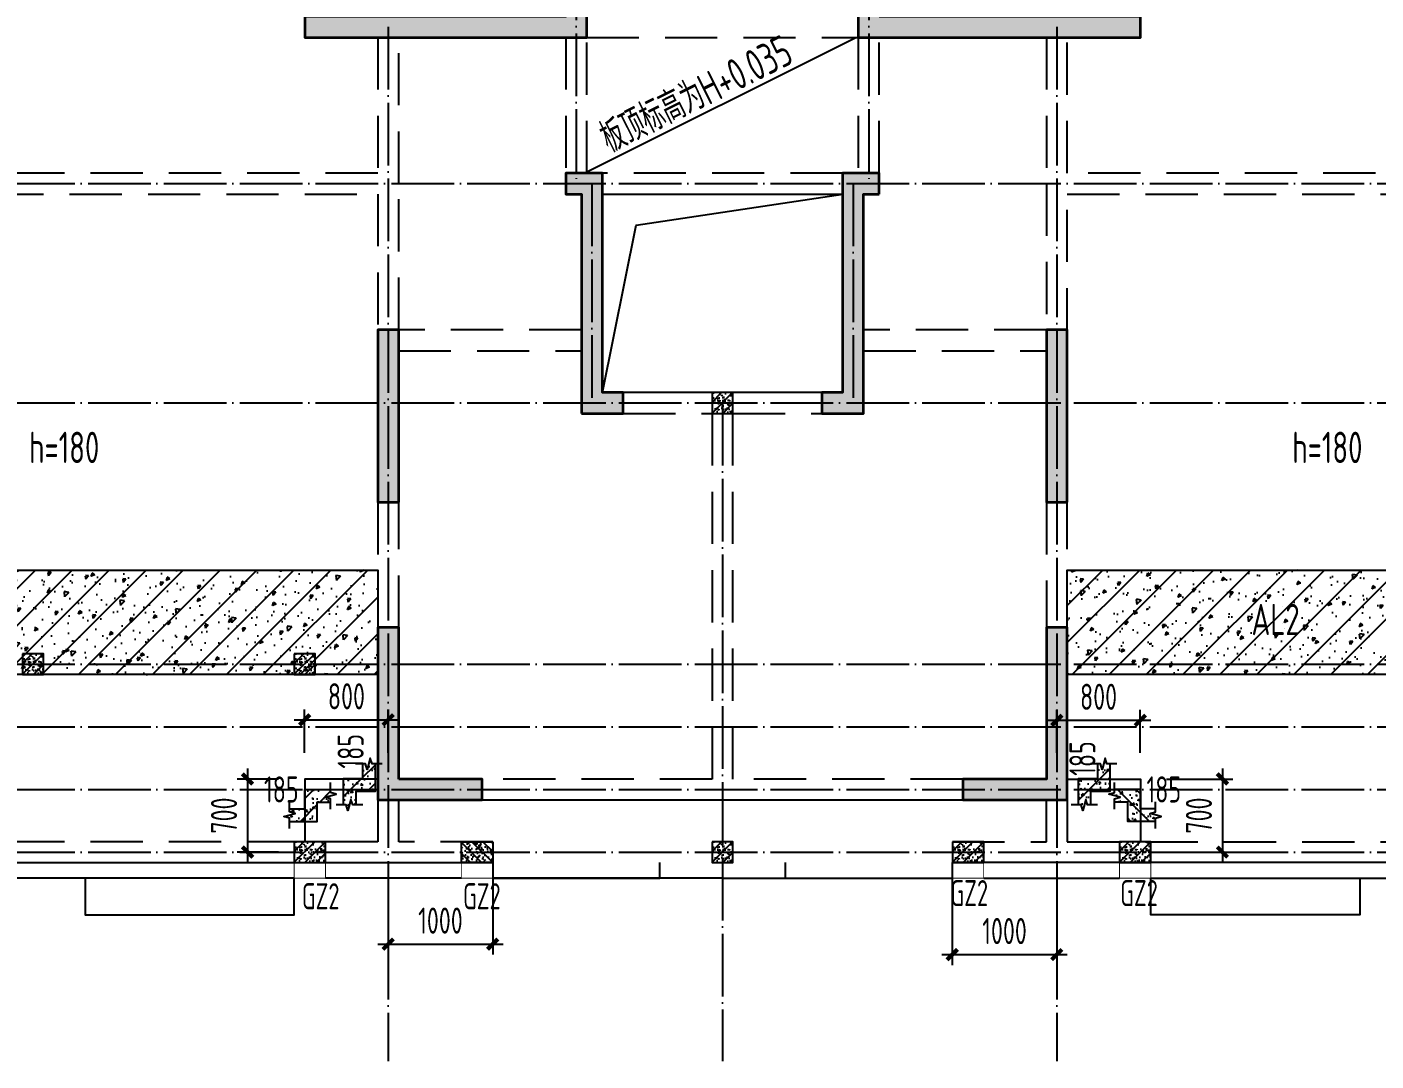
# Model space of a CAD drawing. Extents: x 393367 to 3005760, y 4998 to 826018.
# Drawn here: x 2527148 to 2540062, y 485501 to 495401 of the extents above; entities that cross this region are included whole.
import ezdxf
from ezdxf.enums import TextEntityAlignment as Align

# ---------------------------------------------------------------- set-up
doc = ezdxf.new("R2010")
doc.units = 0
doc.header["$LTSCALE"] = 1000
for name, pattern in [('DASH', [0.35, 0.25, -0.1]), ('DASHED', [0.75, 0.5, -0.25]), ('DOTE', [2.42, 2, -0.2, 0.02, -0.2])]:
    doc.linetypes.add(name, pattern=pattern)
doc.layers.get('0').update_dxf_attribs({"linetype": 'CONTINUOUS'})
doc.layers.get('Defpoints').update_dxf_attribs({"linetype": 'CONTINUOUS'})
for name, color, linetype in [('BEAM', 4, 'DASH'), ('COLU', 7, 'CONTINUOUS'), ('DIM', 3, 'CONTINUOUS'), ('DOTE', 8, 'DOTE'), ('ROOF', 183, 'CONTINUOUS'), ('S-大样-砼线', 7, 'CONTINUOUS'), ('S-引出线', 40, 'CONTINUOUS'), ('S-板负筋标注', 7, 'CONTINUOUS'), ('S-构造柱', 212, 'CONTINUOUS'), ('S-构造柱编号', 130, 'CONTINUOUS'), ('S-梁', 4, 'DASHED'), ('S-梁实线', 4, 'CONTINUOUS'), ('S-楼板文字', 7, 'CONTINUOUS'), ('S-洞口边线', 7, 'CONTINUOUS'), ('S-砼墙', 150, 'CONTINUOUS'), ('S-砼墙填充', 251, 'CONTINUOUS'), ('TEXT', 7, 'CONTINUOUS'), ('THIN', 7, 'CONTINUOUS'), ('看线', 251, 'CONTINUOUS')]:
    doc.layers.add(name, color=color, linetype=linetype)
doc.styles.add('TSSD_Rein', font='Tssdeng.shx', dxfattribs={"width": 0.7, "bigfont": 'hztxt.shx'})
doc.dimstyles.new('TSSD_100_100$0', dxfattribs={"dimtxt": 250, "dimasz": 100, "dimexe": 100, "dimexo": 250, "dimgap": 100, "dimtad": 1, "dimdec": 0, "dimzin": 0, "dimdsep": 46, "dimtxsty": 'TSSD_Rein', "dimblk": 'ARCHTICK', "dimcen": 0, "dimdle": 100, "dimclrt": 7, "dimadec": 0, "dimazin": 0, "dimtfac": 1, "dimtdec": 0, "dimtix": 1, "dimtmove": 2, "dimatfit": 3, "dimldrblk": '_tsdbk', "dimfxl": 1, "dimtolj": 1, "dimtzin": 0, "dimarcsym": 0})

# ---------------------------------------------------------------- blocks, each defined once
blk = doc.blocks.new('二层')
at = {"layer": 'S-砼墙填充'}
for points in [[(37100, -4050), (37100, -4250), (39800, -4250), (39800, -3650), (39600, -3650), (39600, -4050)], [(42600, -4050), (42600, -3650), (42400, -3650), (42400, -4250), (45100, -4250), (45100, -4050)], [(39750, -7850), (40150, -7850), (40150, -7650), (39950, -7650), (39950, -5550), (39600, -5550), (39600, -5750), (39750, -5750)], [(42600, -5750), (42600, -5550), (42250, -5550), (42250, -7650), (42050, -7650), (42050, -7850), (42450, -7850), (42450, -5750)], [(38000, -8700), (38000, -7050), (37800, -7050), (37800, -8700)], [(44400, -8700), (44400, -7050), (44200, -7050), (44200, -8700)], [(38000, -11350), (38000, -9900), (37800, -9900), (37800, -11550), (38800, -11550), (38800, -11350)], [(44400, -11550), (44400, -9900), (44200, -9900), (44200, -11350), (43400, -11350), (43400, -11550)]]:
    blk.add_hatch(color=142, dxfattribs=at).paths.add_polyline_path(points)
at = {"layer": 'S-梁'}
for p, q in [((37800, -4250), (37800, -5550)), ((38000, -5650), (38000, -4250)), ((39600, -4250), (39600, -5550)), ((39800, -5550), (39800, -4250)), ((39800, -4250), (42400, -4250)), ((42400, -4250), (42400, -5550)), ((42600, -5550), (42600, -4250)), ((44200, -4250), (44200, -5650)), ((44400, -5550), (44400, -4250)), ((37800, -5550), (34100, -5550)), ((42250, -5550), (39950, -5550)), ((48100, -5550), (44400, -5550)), ((38000, -7050), (38000, -5650)), ((44200, -5650), (44200, -7050)), ((34100, -5750), (37800, -5750)), ((37800, -5750), (37800, -7150)), ((44400, -5750), (48100, -5750)), ((44400, -7150), (44400, -5750)), ((39750, -7050), (38000, -7050)), ((44200, -7050), (42450, -7050)), ((38000, -7250), (39750, -7250)), ((42450, -7250), (44200, -7250)), ((40150, -7850), (41000, -7850)), ((41000, -7850), (41000, -11350)), ((41200, -7850), (42050, -7850)), ((41200, -11350), (41200, -7850)), ((37800, -8700), (37800, -9900)), ((38000, -9900), (38000, -8700)), ((44200, -8700), (44200, -9900)), ((44400, -9900), (44400, -8700)), ((41000, -11350), (38800, -11350)), ((43400, -11350), (41200, -11350)), ((37800, -11550), (37800, -11950)), ((44400, -11550), (44400, -11950)), ((37800, -11950), (31000, -11950)), ((38900, -11950), (38000, -11950)), ((43300, -11950), (44200, -11950)), ((44400, -11950), (51200, -11950))]:
    blk.add_line(p, q, dxfattribs=at)
at = {"layer": 'S-梁实线'}
for p, q in [((39950, -5750), (42250, -5750)), ((41100, -7650), (40150, -7650)), ((42050, -7650), (41100, -7650)), ((38000, -11950), (38000, -11550)), ((38800, -11550), (41100, -11550)), ((41100, -11550), (43400, -11550)), ((44200, -11950), (44200, -11550)), ((38900, -11950), (38900, -12150)), ((43300, -11950), (43300, -12150)), ((30900, -12150), (38900, -12150)), ((51300, -12150), (43300, -12150))]:
    blk.add_line(p, q, dxfattribs=at)
at = {"layer": 'S-砼墙', "color": 150, "lineweight": 35}
for points in [[(37100, -4050), (37100, -4250), (39800, -4250), (39800, -3650), (39600, -3650), (39600, -4050)], [(42600, -4050), (42600, -3650), (42400, -3650), (42400, -4250), (45100, -4250), (45100, -4050)], [(39750, -7850), (40150, -7850), (40150, -7650), (39950, -7650), (39950, -5550), (39600, -5550), (39600, -5750), (39750, -5750)], [(42600, -5750), (42600, -5550), (42250, -5550), (42250, -7650), (42050, -7650), (42050, -7850), (42450, -7850), (42450, -5750)], [(38000, -8700), (38000, -7050), (37800, -7050), (37800, -8700)], [(44400, -8700), (44400, -7050), (44200, -7050), (44200, -8700)], [(38000, -11350), (38000, -9900), (37800, -9900), (37800, -11550), (38800, -11550), (38800, -11350)], [(44400, -11550), (44400, -9900), (44200, -9900), (44200, -11350), (43400, -11350), (43400, -11550)]]:
    blk.add_lwpolyline(points, close=True, dxfattribs=at)
blk = doc.blocks.new('A$C3AD31606')
at = {"layer": 'BEAM', "linetype": 'ByBlock'}
h = blk.add_hatch(dxfattribs=at)
h.set_pattern_fill('ARMORED', color=252, scale=50, angle=180, style=0)
h.set_pattern_definition([(230, (-186570.94, 1916511.6), (-358.63009, 31.376067), [37.5, -412.5]), (175, (-186570.94, 1916511.6), (69.37567, -376.09607), [30, -330]), (280.4514, (-186600.83, 1916514.23), (-289.25469, -344.71977), [31.870095, -350.571056]), (226.1842, (-186570.94, 1916411.6), (-533.62052, 82.75951), [56.25, -618.75]), (276.6356, (-186615.4, 1916418.5), (-467.33135, -487.05894), [47.80514, -525.8565]), (171.1842, (-186570.94, 1916411.6), (-467.33097, -487.0593), [45, -495]), (201, (-186620.94, 1916436.6), (-298.453526, 201.309445), [37.5, -412.5]), (146, (-186620.94, 1916436.6), (-121.657666, -362.57502), [30, -330]), (251.4514, (-186645.8, 1916453.4), (-420.111314, -161.26525), [31.870095, -350.571056]), (217.5, (-186570.94, 1916511.61), (-6.079928, -166.446927), [0, -326, 0, -335, 0, -331.25]), (187.5, (-186570.94, 1916511.61), (-131.534769, -197.205856), [0, -191, 0, -318.5, 0, -126.25]), (147.5, (-186459.44, 1916511.61), (-266.911218, 11.277436), [0, -125, 0, -390, 0, -517.5]), (137.5, (-186409.44, 1916511.61), (-291.593085, -50.05249), [0, -162.5, 0, -259, 0, -367.5]), (225, (-186570.94, 1916511.61), (176.776695, -176.776695), [])])
h.paths.add_polyline_path([(37900, 2090), (31100, 2090), (31100, 3090), (37900, 3090)])
h = blk.add_hatch(dxfattribs=at)
h.set_pattern_fill('ARMORED', color=252, scale=50, angle=180, style=0)
h.set_pattern_definition([(230, (-173170.75, 1916511.6), (-358.63009, 31.376067), [37.5, -412.5]), (175, (-173170.75, 1916511.6), (69.37567, -376.09607), [30, -330]), (280.4514, (-173200.63, 1916514.23), (-289.25469, -344.71977), [31.870095, -350.571056]), (226.1842, (-173170.75, 1916411.6), (-533.62052, 82.75951), [56.25, -618.75]), (276.6356, (-173215.2, 1916418.5), (-467.33135, -487.05894), [47.80514, -525.8565]), (171.1842, (-173170.75, 1916411.6), (-467.33097, -487.0593), [45, -495]), (201, (-173220.75, 1916436.6), (-298.453526, 201.309445), [37.5, -412.5]), (146, (-173220.75, 1916436.6), (-121.657666, -362.57502), [30, -330]), (251.4514, (-173245.62, 1916453.4), (-420.111314, -161.26525), [31.870095, -350.571056]), (217.5, (-173170.75, 1916511.61), (-6.079928, -166.446927), [0, -326, 0, -335, 0, -331.25]), (187.5, (-173170.75, 1916511.61), (-131.534769, -197.205856), [0, -191, 0, -318.5, 0, -126.25]), (147.5, (-173059.25, 1916511.61), (-266.911218, 11.277436), [0, -125, 0, -390, 0, -517.5]), (137.5, (-173009.25, 1916511.61), (-291.593085, -50.05249), [0, -162.5, 0, -259, 0, -367.5]), (225, (-173170.75, 1916511.61), (176.776695, -176.776695), [])])
h.paths.add_polyline_path([(51300, 2090), (44500, 2090), (44500, 3090), (51300, 3090)])
at = {"layer": 'S-构造柱'}
h = blk.add_hatch(dxfattribs=at)
h.set_pattern_fill('ARMORED', color=256, scale=15, angle=-90, style=0)
h.set_pattern_definition([(220, (195489.31, 3283263.765), (9.4128202, -107.5890274), [11.25, -123.75]), (275, (195489.31, 3283263.77), (-112.82882, 20.8127), [9, -99]), (169.5486, (195490.1, 3283254.8), (-103.4159313, -86.7764073), [9.5610285, -105.1713168]), (223.8158, (195459.31, 3283263.77), (24.827852, -160.0861573), [16.875, -185.625]), (173.3644, (195461.38, 3283250.42), (-146.117681, -140.199406), [14.341543, -157.75695]), (278.8158, (195459.31, 3283263.77), (-146.11779, -140.199292), [13.5, -148.5]), (249, (195466.81, 3283248.765), (60.3928336, -89.5360578), [11.25, -123.75]), (304, (195466.81, 3283248.77), (-108.7725068, -36.4972998), [9, -99]), (198.5486, (195471.84, 3283241.3), (-48.3795745, -126.0333943), [9.5610285, -105.1713168]), (232.5, (195489.31, 3283263.765), (-49.93407807, -1.8239783), [0, -97.8, 0, -100.5, 0, -99.375]), (262.5, (195489.31, 3283263.765), (-59.1617568, -39.4604306), [0, -57.3, 0, -95.55, 0, -37.875]), (302.5, (195489.31, 3283297.215), (3.38323076, -80.07336543), [0, -37.5, 0, -117, 0, -155.25]), (312.5, (195489.31, 3283312.215), (-15.0157473, -87.4779254), [0, -48.75, 0, -77.7, 0, -110.25]), (225, (195489.31, 3283263.765), (-53.0330086, 53.0330086), [])])
h.paths.add_polyline_path([(41100, 4790), (41100, 4590), (41300, 4590), (41300, 4790)])
h = blk.add_hatch(dxfattribs=at)
h.set_pattern_fill('ARMORED', color=256, scale=15, angle=-90, style=0)
h.set_pattern_definition([(220, (188889.41, 3280763.765), (9.4128202, -107.5890274), [11.25, -123.75]), (275, (188889.41, 3280763.77), (-112.82882, 20.8127), [9, -99]), (169.5486, (188890.19, 3280754.8), (-103.4159313, -86.7764073), [9.5610285, -105.1713168]), (223.8158, (188859.41, 3280763.77), (24.827852, -160.0861573), [16.875, -185.625]), (173.3644, (188861.48, 3280750.42), (-146.117681, -140.199406), [14.341543, -157.75695]), (278.8158, (188859.4, 3280763.77), (-146.11779, -140.199292), [13.5, -148.5]), (249, (188866.91, 3280748.765), (60.3928336, -89.5360578), [11.25, -123.75]), (304, (188866.91, 3280748.77), (-108.7725068, -36.4972998), [9, -99]), (198.5486, (188871.94, 3280741.3), (-48.3795745, -126.0333943), [9.5610285, -105.1713168]), (232.5, (188889.41, 3280763.765), (-49.93407807, -1.8239783), [0, -97.8, 0, -100.5, 0, -99.375]), (262.5, (188889.41, 3280763.765), (-59.1617568, -39.4604306), [0, -57.3, 0, -95.55, 0, -37.875]), (302.5, (188889.41, 3280797.215), (3.38323076, -80.07336543), [0, -37.5, 0, -117, 0, -155.25]), (312.5, (188889.41, 3280812.215), (-15.0157473, -87.4779254), [0, -48.75, 0, -77.7, 0, -110.25]), (225, (188889.41, 3280763.765), (-53.0330086, 53.0330086), [])])
h.paths.add_polyline_path([(34500, 2290), (34500, 2090), (34700, 2090), (34700, 2290)])
h = blk.add_hatch(dxfattribs=at)
h.set_pattern_fill('ARMORED', color=256, scale=15, angle=-90, style=0)
h.set_pattern_definition([(220, (191489.41, 3280763.76), (9.4128202, -107.5890274), [11.25, -123.75]), (275, (191489.41, 3280763.76), (-112.82882, 20.8127), [9, -99]), (169.5486, (191490.19, 3280754.8), (-103.4159313, -86.7764073), [9.5610285, -105.1713168]), (223.8158, (191459.41, 3280763.76), (24.827852, -160.0861573), [16.875, -185.625]), (173.3644, (191461.48, 3280750.42), (-146.117681, -140.199406), [14.341543, -157.75695]), (278.8158, (191459.4, 3280763.76), (-146.11779, -140.199292), [13.5, -148.5]), (249, (191466.91, 3280748.76), (60.3928336, -89.5360578), [11.25, -123.75]), (304, (191466.91, 3280748.76), (-108.7725068, -36.4972998), [9, -99]), (198.5486, (191471.94, 3280741.3), (-48.3795745, -126.0333943), [9.5610285, -105.1713168]), (232.5, (191489.408, 3280763.76), (-49.93407807, -1.8239783), [0, -97.8, 0, -100.5, 0, -99.375]), (262.5, (191489.41, 3280763.76), (-59.1617568, -39.4604306), [0, -57.3, 0, -95.55, 0, -37.875]), (302.5, (191489.408, 3280797.21), (3.38323076, -80.07336543), [0, -37.5, 0, -117, 0, -155.25]), (312.5, (191489.41, 3280812.21), (-15.0157473, -87.4779254), [0, -48.75, 0, -77.7, 0, -110.25]), (225, (191489.41, 3280763.76), (-53.0330086, 53.0330086), [])])
h.paths.add_polyline_path([(37100, 2290), (37100, 2090), (37300, 2090), (37300, 2290)])
h = blk.add_hatch(dxfattribs=at)
h.set_pattern_fill('ARMORED', color=256, scale=15, angle=-90, style=0)
h.set_pattern_definition([(220, (191489.41, 3278963.76), (9.4128202, -107.5890274), [11.25, -123.75]), (275, (191489.41, 3278963.76), (-112.82882, 20.8127), [9, -99]), (169.5486, (191490.19, 3278954.8), (-103.4159313, -86.7764073), [9.5610285, -105.1713168]), (223.8158, (191459.41, 3278963.76), (24.827852, -160.0861573), [16.875, -185.625]), (173.3644, (191461.48, 3278950.42), (-146.117681, -140.199406), [14.341543, -157.75695]), (278.8158, (191459.4, 3278963.76), (-146.11779, -140.199292), [13.5, -148.5]), (249, (191466.91, 3278948.76), (60.3928336, -89.5360578), [11.25, -123.75]), (304, (191466.91, 3278948.76), (-108.7725068, -36.4972998), [9, -99]), (198.5486, (191471.94, 3278941.3), (-48.3795745, -126.0333943), [9.5610285, -105.1713168]), (232.5, (191489.408, 3278963.76), (-49.93407807, -1.8239783), [0, -97.8, 0, -100.5, 0, -99.375]), (262.5, (191489.41, 3278963.76), (-59.1617568, -39.4604306), [0, -57.3, 0, -95.55, 0, -37.875]), (302.5, (191489.408, 3278997.21), (3.38323076, -80.07336543), [0, -37.5, 0, -117, 0, -155.25]), (312.5, (191489.41, 3279012.21), (-15.0157473, -87.4779254), [0, -48.75, 0, -77.7, 0, -110.25]), (225, (191489.41, 3278963.76), (-53.0330086, 53.0330086), [])])
h.paths.add_polyline_path([(37100, 490), (37100, 290), (37400, 290), (37400, 490)])
h = blk.add_hatch(dxfattribs=at)
h.set_pattern_fill('ARMORED', color=256, scale=15, angle=-90, style=0)
h.set_pattern_definition([(320, (-115389.41, 3278963.765), (-9.4128202, -107.5890274), [11.25, -123.75]), (265, (-115389.41, 3278963.76), (112.82882, 20.8127), [9, -99]), (10.4514, (-115390.2, 3278954.8), (103.4159313, -86.7764073), [9.5610285, -105.1713168]), (316.1842, (-115359.41, 3278963.76), (-24.827852, -160.0861573), [16.875, -185.625]), (6.6356, (-115361.48, 3278950.42), (146.117681, -140.199406), [14.341543, -157.75695]), (261.1842, (-115359.41, 3278963.76), (146.11779, -140.199292), [13.5, -148.5]), (291, (-115366.91, 3278948.765), (-60.3928336, -89.5360578), [11.25, -123.75]), (236, (-115366.91, 3278948.76), (108.7725068, -36.4972998), [9, -99]), (341.4514, (-115371.94, 3278941.3), (48.3795745, -126.0333943), [9.5610285, -105.1713168]), (307.5, (-115389.41, 3278963.765), (49.93407807, -1.8239783), [0, -97.8, 0, -100.5, 0, -99.375]), (277.5, (-115389.41, 3278963.765), (59.1617568, -39.4604306), [0, -57.3, 0, -95.55, 0, -37.875]), (237.5, (-115389.41, 3278997.215), (-3.38323076, -80.07336543), [0, -37.5, 0, -117, 0, -155.25]), (227.5, (-115389.41, 3279012.215), (15.0157473, -87.4779254), [0, -48.75, 0, -77.7, 0, -110.25]), (315, (-115389.41, 3278963.765), (53.0330086, 53.0330086), [])])
h.paths.add_polyline_path([(39000, 490), (39000, 290), (38700, 290), (38700, 490)])
h = blk.add_hatch(dxfattribs=at)
h.set_pattern_fill('ARMORED', color=256, scale=15, angle=-90, style=0)
h.set_pattern_definition([(220, (195489.41, 3278963.765), (9.4128202, -107.5890274), [11.25, -123.75]), (275, (195489.41, 3278963.77), (-112.82882, 20.8127), [9, -99]), (169.5486, (195490.19, 3278954.8), (-103.4159313, -86.7764073), [9.5610285, -105.1713168]), (223.8158, (195459.41, 3278963.77), (24.827852, -160.0861573), [16.875, -185.625]), (173.3644, (195461.48, 3278950.42), (-146.117681, -140.199406), [14.341543, -157.75695]), (278.8158, (195459.4, 3278963.77), (-146.11779, -140.199292), [13.5, -148.5]), (249, (195466.91, 3278948.765), (60.3928336, -89.5360578), [11.25, -123.75]), (304, (195466.91, 3278948.77), (-108.7725068, -36.4972998), [9, -99]), (198.5486, (195471.94, 3278941.3), (-48.3795745, -126.0333943), [9.5610285, -105.1713168]), (232.5, (195489.408, 3278963.765), (-49.93407807, -1.8239783), [0, -97.8, 0, -100.5, 0, -99.375]), (262.5, (195489.41, 3278963.765), (-59.1617568, -39.4604306), [0, -57.3, 0, -95.55, 0, -37.875]), (302.5, (195489.41, 3278997.215), (3.38323076, -80.07336543), [0, -37.5, 0, -117, 0, -155.25]), (312.5, (195489.41, 3279012.215), (-15.0157473, -87.4779254), [0, -48.75, 0, -77.7, 0, -110.25]), (225, (195489.41, 3278963.765), (-53.0330086, 53.0330086), [])])
h.paths.add_polyline_path([(41100, 490), (41100, 290), (41300, 290), (41300, 490)])
h = blk.add_hatch(dxfattribs=at)
h.set_pattern_fill('ARMORED', color=256, scale=15, angle=-90, style=0)
h.set_pattern_definition([(220, (197789.41, 3278963.76), (9.4128202, -107.5890274), [11.25, -123.75]), (275, (197789.41, 3278963.76), (-112.82882, 20.8127), [9, -99]), (169.5486, (197790.19, 3278954.8), (-103.4159313, -86.7764073), [9.5610285, -105.1713168]), (223.8158, (197759.41, 3278963.76), (24.827852, -160.0861573), [16.875, -185.625]), (173.3644, (197761.48, 3278950.42), (-146.117681, -140.199406), [14.341543, -157.75695]), (278.8158, (197759.41, 3278963.76), (-146.11779, -140.199292), [13.5, -148.5]), (249, (197766.91, 3278948.76), (60.3928336, -89.5360578), [11.25, -123.75]), (304, (197766.91, 3278948.76), (-108.7725068, -36.4972998), [9, -99]), (198.5486, (197771.94, 3278941.3), (-48.3795745, -126.0333943), [9.5610285, -105.1713168]), (232.5, (197789.41, 3278963.76), (-49.93407807, -1.8239783), [0, -97.8, 0, -100.5, 0, -99.375]), (262.5, (197789.41, 3278963.76), (-59.1617568, -39.4604306), [0, -57.3, 0, -95.55, 0, -37.875]), (302.5, (197789.41, 3278997.21), (3.38323076, -80.07336543), [0, -37.5, 0, -117, 0, -155.25]), (312.5, (197789.41, 3279012.21), (-15.0157473, -87.4779254), [0, -48.75, 0, -77.7, 0, -110.25]), (225, (197789.41, 3278963.76), (-53.0330086, 53.0330086), [])])
h.paths.add_polyline_path([(43400, 490), (43400, 290), (43700, 290), (43700, 490)])
h = blk.add_hatch(dxfattribs=at)
h.set_pattern_fill('ARMORED', color=256, scale=15, angle=-90, style=0)
h.set_pattern_definition([(220, (199389.41, 3278963.76), (9.4128202, -107.5890274), [11.25, -123.75]), (275, (199389.41, 3278963.76), (-112.82882, 20.8127), [9, -99]), (169.5486, (199390.19, 3278954.8), (-103.4159313, -86.7764073), [9.5610285, -105.1713168]), (223.8158, (199359.41, 3278963.76), (24.827852, -160.0861573), [16.875, -185.625]), (173.3644, (199361.48, 3278950.42), (-146.117681, -140.199406), [14.341543, -157.75695]), (278.8158, (199359.4, 3278963.76), (-146.11779, -140.199292), [13.5, -148.5]), (249, (199366.91, 3278948.76), (60.3928336, -89.5360578), [11.25, -123.75]), (304, (199366.91, 3278948.76), (-108.7725068, -36.4972998), [9, -99]), (198.5486, (199371.94, 3278941.3), (-48.3795745, -126.0333943), [9.5610285, -105.1713168]), (232.5, (199389.408, 3278963.76), (-49.93407807, -1.8239783), [0, -97.8, 0, -100.5, 0, -99.375]), (262.5, (199389.41, 3278963.76), (-59.1617568, -39.4604306), [0, -57.3, 0, -95.55, 0, -37.875]), (302.5, (199389.408, 3278997.21), (3.38323076, -80.07336543), [0, -37.5, 0, -117, 0, -155.25]), (312.5, (199389.41, 3279012.21), (-15.0157473, -87.4779254), [0, -48.75, 0, -77.7, 0, -110.25]), (225, (199389.41, 3278963.76), (-53.0330086, 53.0330086), [])])
h.paths.add_polyline_path([(45000, 490), (45000, 290), (45300, 290), (45300, 490)])
at = {"layer": 'BEAM', "linetype": 'ByBlock'}
for points in [[(37900, 2090), (31100, 2090), (31100, 3090), (37900, 3090)], [(51300, 2090), (44500, 2090), (44500, 3090), (51300, 3090)]]:
    blk.add_lwpolyline(points, close=True, dxfattribs=at)
at = {"layer": 'S-构造柱'}
for points in [[(41100, 4790), (41100, 4590), (41300, 4590), (41300, 4790)], [(34500, 2290), (34500, 2090), (34700, 2090), (34700, 2290)], [(37100, 2290), (37100, 2090), (37300, 2090), (37300, 2290)], [(37100, 490), (37100, 290), (37400, 290), (37400, 490)], [(39000, 490), (39000, 290), (38700, 290), (38700, 490)], [(41100, 490), (41100, 290), (41300, 290), (41300, 490)], [(43400, 490), (43400, 290), (43700, 290), (43700, 490)], [(45000, 490), (45000, 290), (45300, 290), (45300, 490)]]:
    blk.add_lwpolyline(points, close=True, dxfattribs=at)
at = {"layer": 'S-构造柱编号', "color": 2, "linetype": 'ByBlock', "style": 'TSSD_Rein', "width": 0.65}
for p in [(37173, -157, 0), (38716, -157, 0), (43382, -127, 0), (45007, -127, 0)]:
    blk.add_text('GZ2', height=250, dxfattribs=at).set_placement(p)
at = {"layer": 'TEXT', "color": 1, "style": 'TSSD_Rein', "width": 0.7}
blk.add_text('AL2', height=300, dxfattribs=at).set_placement((46725, 2468, 0), align=Align.RIGHT)
blk = doc.blocks.new('A$C0DED0746')
at = {"color": 30, "const_width": 8}
for points in [[(37300, 500), (37300, 350), (37600, 350), (37600, 500)], [(38900, 500), (38900, 350), (39200, 350), (39200, 500)], [(43900, 500), (43900, 350), (43600, 350), (43600, 500)], [(45500, 500), (45500, 350), (45200, 350), (45200, 500)]]:
    blk.add_lwpolyline(points, dxfattribs=at)
at = {"layer": '看线', "color": 202, "ltscale": 0.5}
for points in [[(39200, 500), (39200, 350), (40800, 350), (40800, 500)], [(42000, 500), (42000, 350), (43600, 350), (43600, 500)], [(37300, 350), (31400, 350)], [(35300, 350), (35300, 0), (37300, 0), (37300, 350)], [(38900, 350), (37600, 350)], [(41400, 350), (39200, 350)], [(41400, 350), (43600, 350)], [(43900, 350), (45200, 350)], [(45500, 350), (51400, 350)], [(47500, 350), (47500, 0), (45500, 0), (45500, 350)]]:
    blk.add_lwpolyline(points, dxfattribs=at)
blk = doc.blocks.new('A$C27437B8F')
at = {"layer": 'COLU'}
h = blk.add_hatch(dxfattribs=at)
h.set_pattern_fill('ARMORED', color=256, scale=25, style=0)
h.set_pattern_definition([(50, (-2498093.91, -485689.56), (179.315046, -15.688034), [18.75, -206.25]), (355, (-2498093.91, -485689.56), (-34.687833, 188.048033), [15, -165]), (100.4514, (-2498078.97, -485690.86), (144.627345, 172.359886), [15.935047, -175.285528]), (46.1842, (-2498093.91, -485639.56), (266.810262, -41.379754), [28.125, -309.375]), (96.6356, (-2498071.68, -485643), (233.665676, 243.529468), [23.902572, -262.92825]), (351.1842, (-2498093.9, -485639.56), (233.665486, 243.52965), [22.5, -247.5]), (21, (-2498068.91, -485652.06), (149.226763, -100.654723), [18.75, -206.25]), (326, (-2498068.91, -485652.06), (60.828833, 181.287511), [15, -165]), (71.4514, (-2498056.48, -485660.44), (210.055657, 80.632624), [15.935047, -175.285528]), (37.5, (-2498093.913, -485689.555), (3.0399638, 83.2234635), [0, -163, 0, -167.5, 0, -165.625]), (7.5, (-2498093.91, -485689.555), (65.7673844, 98.602928), [0, -95.5, 0, -159.25, 0, -63.125]), (327.5, (-2498149.663, -485689.555), (133.455609, -5.638718), [0, -62.5, 0, -195, 0, -258.75]), (317.5, (-2498174.66, -485689.56), (145.7965423, 25.0262456), [0, -81.25, 0, -129.5, 0, -183.75]), (45, (-2498093.91, -485689.56), (-88.3883476, 88.3883476), [])])
h.paths.add_polyline_path([(318, 67), (318, 252), (446, 252), (446, 281), (393, 298), (499, 327), (446, 343), (446, 372), (198, 372), (198, 187), (53, 187), (53, 158), (106, 142), (0, 113), (53, 96), (53, 67)])
for points in [[(53, 187), (198, 187), (198, 372), (446, 372)], [(53, 67), (318, 67), (318, 252), (446, 252)]]:
    blk.add_lwpolyline(points, dxfattribs=at)
at = {"layer": 'THIN'}
for points in [[(446, 185), (446, 281), (393, 298), (499, 327), (446, 343), (446, 439)], [(53, 0), (53, 96), (0, 113), (106, 142), (53, 158), (53, 254)]]:
    blk.add_lwpolyline(points, dxfattribs=at)
blk = doc.blocks.new('_ArchTick')
at = {"color": 0, "linetype": 'ByBlock', "const_width": 0.4}
blk.add_lwpolyline([(-0.5, -0.5), (0.5, 0.5)], dxfattribs=at)
blk = doc.blocks.new('*D3007')
at = {"layer": 'Defpoints', "color": 0}
for p in [(2530606, 488768), (2529806, 488201), (2530606, 488201)]:
    blk.add_point(p, dxfattribs=at)
at = {"layer": 'DIM', "color": 0, "lineweight": -2}
for p, q in [((2529806, 488451), (2529806, 488868)), ((2530606, 488451), (2530606, 488868)), ((2529706, 488768), (2530706, 488768))]:
    blk.add_line(p, q, dxfattribs=at)
at = {"layer": 'DIM', "color": 0, "lineweight": -2, "xscale": 100, "yscale": 100, "zscale": 100, "rotation": 180}
blk.add_blockref('_ArchTick', (2529806, 488768), dxfattribs=at)
at = {"layer": 'DIM', "color": 0, "lineweight": -2, "xscale": 100, "yscale": 100, "zscale": 100}
blk.add_blockref('_ArchTick', (2530606, 488768), dxfattribs=at)
at = {"layer": 'DIM', "color": 7, "insert": (2530206, 488993), "char_height": 250, "attachment_point": 5, "style": 'TSSD_Rein'}
blk.add_mtext('\\A1;800', dxfattribs=at)
blk = doc.blocks.new('_tsdbk')
blk.add_line((-1, 0), (0, 0))
at = {"const_width": 0.5}
blk.add_lwpolyline([(-0.7, -0.7), (0.7, 0.7)], dxfattribs=at)
blk = doc.blocks.new('*D3008')
at = {"layer": 'Defpoints', "color": 0}
for p in [(2529806, 488201), (2529259, 487501), (2529806, 487501)]:
    blk.add_point(p, dxfattribs=at)
at = {"layer": 'DIM', "color": 0, "lineweight": -2}
for p, q in [((2529259, 488301), (2529259, 487401)), ((2529556, 488201), (2529159, 488201)), ((2529556, 487501), (2529159, 487501))]:
    blk.add_line(p, q, dxfattribs=at)
at = {"layer": 'DIM', "color": 0, "lineweight": -2, "xscale": 100, "yscale": 100, "zscale": 100}
for p, rotation in [((2529259, 488201), 90), ((2529259, 487501), 270)]:
    blk.add_blockref('_ArchTick', p, dxfattribs=dict(at, rotation=rotation))
at = {"layer": 'DIM', "color": 7, "insert": (2529034, 487851), "char_height": 250, "attachment_point": 5, "rotation": 90, "style": 'TSSD_Rein'}
blk.add_mtext('\\A1;700', dxfattribs=at)
blk = doc.blocks.new('*D3009')
at = {"layer": 'Defpoints', "color": 0}
for p in [(2537806, 488763), (2537006, 488201), (2537806, 488201)]:
    blk.add_point(p, dxfattribs=at)
at = {"layer": 'DIM', "color": 0, "lineweight": -2}
for p, q in [((2537006, 488451), (2537006, 488863)), ((2537806, 488451), (2537806, 488863)), ((2536906, 488763), (2537906, 488763))]:
    blk.add_line(p, q, dxfattribs=at)
at = {"layer": 'DIM', "color": 0, "lineweight": -2, "xscale": 100, "yscale": 100, "zscale": 100, "rotation": 180}
blk.add_blockref('_ArchTick', (2537006, 488763), dxfattribs=at)
at = {"layer": 'DIM', "color": 0, "lineweight": -2, "xscale": 100, "yscale": 100, "zscale": 100}
blk.add_blockref('_ArchTick', (2537806, 488763), dxfattribs=at)
at = {"layer": 'DIM', "color": 7, "insert": (2537406, 488988), "char_height": 250, "attachment_point": 5, "style": 'TSSD_Rein'}
blk.add_mtext('\\A1;800', dxfattribs=at)
blk = doc.blocks.new('*D3010')
at = {"layer": 'Defpoints', "color": 0}
for p in [(2537806, 488201), (2537806, 487501), (2538592, 487501)]:
    blk.add_point(p, dxfattribs=at)
at = {"layer": 'DIM', "color": 0, "lineweight": -2}
for p, q in [((2538592, 488301), (2538592, 487401)), ((2538056, 488201), (2538692, 488201)), ((2538056, 487501), (2538692, 487501))]:
    blk.add_line(p, q, dxfattribs=at)
at = {"layer": 'DIM', "color": 0, "lineweight": -2, "xscale": 100, "yscale": 100, "zscale": 100}
for p, rotation in [((2538592, 488201), 90), ((2538592, 487501), 270)]:
    blk.add_blockref('_ArchTick', p, dxfattribs=dict(at, rotation=rotation))
at = {"layer": 'DIM', "color": 7, "insert": (2538367, 487851), "char_height": 250, "attachment_point": 5, "rotation": 90, "style": 'TSSD_Rein'}
blk.add_mtext('\\A1;700', dxfattribs=at)
blk = doc.blocks.new('*D3016')
at = {"layer": 'Defpoints', "color": 0}
for p in [(2530606, 487501), (2531606, 487501), (2531606, 486620)]:
    blk.add_point(p, dxfattribs=at)
at = {"layer": 'DIM', "color": 0, "lineweight": -2}
for p, q in [((2530606, 487251), (2530606, 486520)), ((2531606, 487251), (2531606, 486520)), ((2530506, 486620), (2531706, 486620))]:
    blk.add_line(p, q, dxfattribs=at)
at = {"layer": 'DIM', "color": 0, "lineweight": -2, "xscale": 100, "yscale": 100, "zscale": 100, "rotation": 180}
blk.add_blockref('_ArchTick', (2530606, 486620), dxfattribs=at)
at = {"layer": 'DIM', "color": 0, "lineweight": -2, "xscale": 100, "yscale": 100, "zscale": 100}
blk.add_blockref('_ArchTick', (2531606, 486620), dxfattribs=at)
at = {"layer": 'DIM', "color": 7, "insert": (2531106, 486845), "char_height": 250, "attachment_point": 5, "style": 'TSSD_Rein'}
blk.add_mtext('\\A1;1000', dxfattribs=at)
blk = doc.blocks.new('*D3017')
at = {"layer": 'Defpoints', "color": 0}
for p in [(2536006, 487501), (2537006, 487501), (2537006, 486520)]:
    blk.add_point(p, dxfattribs=at)
at = {"layer": 'DIM', "color": 0, "lineweight": -2}
for p, q in [((2536006, 487251), (2536006, 486420)), ((2537006, 487251), (2537006, 486420)), ((2535906, 486520), (2537106, 486520))]:
    blk.add_line(p, q, dxfattribs=at)
at = {"layer": 'DIM', "color": 0, "lineweight": -2, "xscale": 100, "yscale": 100, "zscale": 100, "rotation": 180}
blk.add_blockref('_ArchTick', (2536006, 486520), dxfattribs=at)
at = {"layer": 'DIM', "color": 0, "lineweight": -2, "xscale": 100, "yscale": 100, "zscale": 100}
blk.add_blockref('_ArchTick', (2537006, 486520), dxfattribs=at)
at = {"layer": 'DIM', "color": 7, "insert": (2536506, 486745), "char_height": 250, "attachment_point": 5, "style": 'TSSD_Rein'}
blk.add_mtext('\\A1;1000', dxfattribs=at)

msp = doc.modelspace()

# ---------------------------------------------------------------- linework, layer by layer
at = {"layer": 'DOTE', "linetype": 'DOTE', "ltscale": 0.3}
for p, q in [((2532406.45955, 504050.93054), (2532406.45955, 493900.93054)), ((2535206.45954, 504050.93054), (2535206.45954, 493900.93054)), ((2530606.45954, 495400.93054), (2530606.45954, 485500.93054)), ((2537006.45954, 495400.93054), (2537006.45954, 485500.93054)), ((2490706.45954, 493900.93054), (2549506.45954, 493900.93054)), ((2532556.45955, 493900.93054), (2532556.45955, 491800.93054)), ((2535056.45954, 493900.93054), (2535056.45954, 491800.93054)), ((2490706.45954, 491800.93054), (2549506.45954, 491800.93054)), ((2533806.45954, 491800.93054), (2533806.45954, 485500.93054)), ((2490706.45954, 489300.93054), (2549506.45954, 489300.93054)), ((2490706.45954, 488700.93054), (2549506.45954, 488700.93054)), ((2490706.45954, 488100.93054), (2549506.45954, 488100.93054)), ((2490706.45954, 487500.93054), (2549506.45954, 487500.93054))]:
    msp.add_line(p, q, dxfattribs=at)
at = {"layer": 'ROOF'}
for points in [[(2530506.36445, 488200.9312), (2529806.46113, 488200.9312), (2529806.46113, 487600.9312)], [(2537106.55464, 488200.9312), (2537806.45796, 488200.9312), (2537806.45796, 487600.9312)]]:
    msp.add_lwpolyline(points, dxfattribs=at)
at = {"layer": 'S-引出线'}
msp.add_line((2532481.64401, 494000.87302), (2535081.83676, 495300.91729), dxfattribs=at)
at = {"layer": 'S-洞口边线'}
msp.add_lwpolyline([(2532656.64937, 491900.93449), (2532979.65098, 493504.34891), (2534956.84573, 493800.88634)], dxfattribs=at)

# ---------------------------------------------------------------- block references
for name, p in [('A$C3AD31606', (2492606.46013, 487110.61917)), ('A$C27437B8F', (2529608.27251, 487728.59724))]:
    msp.add_blockref(name, p)
at = {"xscale": -1, "rotation": 90}
for p in [(2530547.51453, 488399.30953), (2537582.5039, 488399.30957)]:
    msp.add_blockref('A$C27437B8F', p, dxfattribs=at)
at = {"xscale": -1}
msp.add_blockref('A$C27437B8F', (2538005.02608, 487728.59724), dxfattribs=at)
at = {"layer": 'DOTE'}
msp.add_blockref('二层', (2492706.45954, 499550.93054), dxfattribs=at)
at = {"layer": 'S-大样-砼线'}
msp.add_blockref('A$C0DED0746', (2492406.36789, 486900.93089), dxfattribs=at)

# ---------------------------------------------------------------- texts
at = {"layer": 'S-板负筋标注', "style": 'TSSD_Rein', "width": 0.7}
for p in [(2530121.46775, 488466.63845), (2537126.58437, 488396.93754)]:
    msp.add_text('185', height=250, rotation=90, dxfattribs=at).set_placement(p, align=Align.TOP_CENTER)
for p in [(2529582.65542, 488225.85641), (2538030.64316, 488225.85641)]:
    msp.add_text('185', height=250, dxfattribs=at).set_placement(p, align=Align.TOP_CENTER)
at = {"layer": 'S-楼板文字', "style": 'TSSD_Rein', "width": 0.7}
msp.add_text('板顶标高为H+0.035', height=300, rotation=26.564132608, dxfattribs=at).set_placement((2532733.01539, 494179.9099))
for p in [(2527167.71967, 491225.57943), (2539259.98791, 491225.57943)]:
    msp.add_text('h=180', height=300, dxfattribs=at).set_placement(p)

# ---------------------------------------------------------------- dimensions: what is measured, and where the dimension line sits
at = {"layer": 'DIM'}
for base, p1, p2, picture, middle in [((2530606.45954, 488768.30022), (2529806.46113, 488200.9312), (2530606.45954, 488200.9312), '*D3007', (2530206.46034, 488993.30022)), ((2537806.45796, 488762.54022), (2537006.45954, 488200.9312), (2537806.45796, 488200.9312), '*D3009', (2537406.45875, 488987.54022)), ((2531606.45817, 486620.1719), (2530606.45954, 487500.9303), (2531606.45817, 487500.9303), '*D3016', (2531106.45886, 486845.1719)), ((2537006.45954, 486520.17759), (2536006.46058, 487500.93054), (2537006.45954, 487500.93054), '*D3017', (2536506.46006, 486745.17759))]:
    dim = msp.add_linear_dim(base=base, p1=p1, p2=p2, dimstyle='TSSD_100_100$0', dxfattribs=at)
    dim.commit()
    dim.dimension.update_dxf_attribs({"geometry": picture, "text_midpoint": middle})
for base, p1, p2, picture, middle in [((2529259.32932, 487500.93054), (2529806.46113, 488200.9312), (2529806.46113, 487500.93054), '*D3008', (2529034.32932, 487850.93087)), ((2538592.34974, 487500.93054), (2537806.45796, 488200.9312), (2537806.45796, 487500.93054), '*D3010', (2538367.34974, 487850.93087))]:
    dim = msp.add_linear_dim(base=base, p1=p1, p2=p2, angle=90, dimstyle='TSSD_100_100$0', dxfattribs=at)
    dim.commit()
    dim.dimension.update_dxf_attribs({"geometry": picture, "text_midpoint": middle})

doc.saveas('drawing.dxf')
